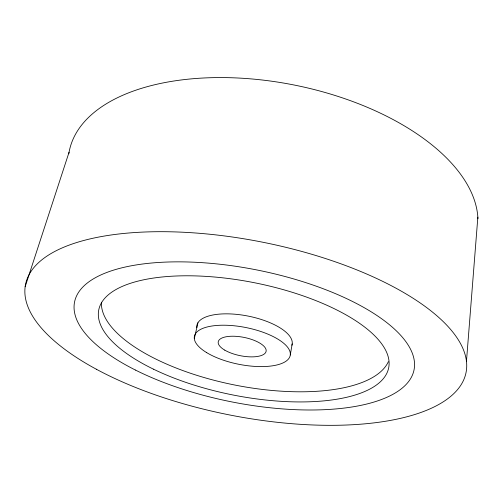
<?xml version="1.0" encoding="UTF-8"?>
<svg xmlns="http://www.w3.org/2000/svg" width="503" height="503" viewBox="0 0 503 503"><rect width="100%" height="100%" fill="white"/><g stroke="black" fill="none" stroke-linecap="round" stroke-linejoin="round"><path stroke-width="0.75" d="M466.463 361.317L477.85 217.158M290.275 354.986L292.199 343.882M194.321 338.601L197.918 322.794M25.15 286.697L69.062 152.252M388.36 361.67A146.939 58.398 11.3 0 1 231.958 384.455A146.939 58.398 11.3 0 1 101.43 302.24M196.799 327.667A48.546 19.127 11.3 0 1 246.545 315.783A48.546 19.127 11.3 0 1 291.885 345.272M68.804 153.786A207.84 109 11.3 0 1 278.989 82.303A207.84 109 11.3 0 1 477.938 218.786M135.445 370.057A173.107 67.157 11.3 0 0 412.102 375.791A173.107 67.157 11.3 0 0 185.349 261.925A173.107 67.157 11.3 0 0 135.445 370.057M153.497 369.177A147.832 57.141 11.3 0 0 387.568 371.604A147.832 57.141 11.3 0 0 190.071 275.801A147.832 57.141 11.3 0 0 153.497 369.177M206.714 352.647A48.835 18.705 11.3 0 0 288.037 359.475A48.835 18.705 11.3 0 0 232.166 325.592A48.835 18.705 11.3 0 0 206.714 352.647M224.772 350.138A24.402 9.337 11.3 0 0 265.182 353.15A24.402 9.337 11.3 0 0 236.573 336.369A24.402 9.337 11.3 0 0 224.772 350.138M96.35 369.233A224.621 87.943 11.3 0 0 461.433 384.217A224.621 87.943 11.3 0 0 179.558 232.078A224.621 87.943 11.3 0 0 96.35 369.233"/></g></svg>
